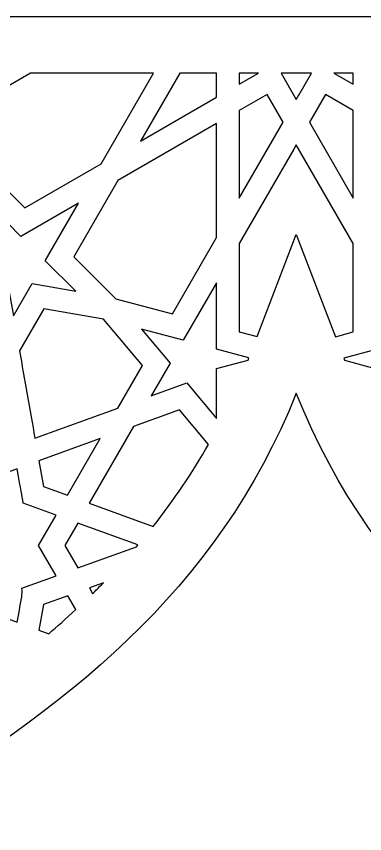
# Model space of a CAD drawing. Header units: millimetres. Extents: x -140 to 140, y -100 to 100.
# Drawn here: x -20.7 to 5.1, y 39.7 to 100.2 of the extents above; entities that cross this region are included whole.
import ezdxf

# ---------------------------------------------------------------- set-up
doc = ezdxf.new("R2010")
doc.units = ezdxf.units.MM
doc.header["$MEASUREMENT"] = 0
doc.layers.add('layer 1', color=7, linetype='Continuous')

msp = doc.modelspace()

# ---------------------------------------------------------------- linework, layer by layer
at = {"layer": 'layer 1', "color": 250}
for points, knots in [([(139.9702, 100.1536), (139.9702, 100.1536), (-139.8764, 100.1536), (-139.8764, 100.1536), (-139.8764, 100.1536), (-139.8764, 100.1536), (-139.8764, -99.8361), (-139.8764, -99.8361), (-139.8764, -99.8361), (-139.8764, -99.8361), (-98.0959, -99.8361), (-98.0959, -99.8361), (-98.0959, -99.8361), (-98.0959, -74.8269), (-98.6187, -74.0488), (-96.1485, -69.5582), (-96.1485, -69.5582), (-93.4787, -64.7051), (-88.4806, -61.3664), (-81.7478, -61.3664), (-81.7478, -61.3664), (-106.4026, -42.1954), (-103.5897, -3.5754), (-69.9403, 19.4906), (-69.9403, 19.4906), (-46.2943, 35.7001), (-11.4759, 43.137), (0.0469, 72.2761), (0.0469, 72.2761), (11.5556, 43.1821), (46.4287, 35.6733), (70.0377, 19.4889), (70.0377, 19.4889), (103.8267, -3.6759), (106.4394, -42.2398), (81.842, -61.3664), (81.842, -61.3664), (91.8654, -61.3664), (98.1897, -69.0139), (98.1897, -77.1568), (98.1897, -77.1568), (98.1897, -77.1568), (98.1897, -99.8361), (98.1897, -99.8361), (98.1897, -99.8361), (98.1897, -99.8361), (139.9702, -99.8361), (139.9702, -99.8361), (139.9702, -99.8361), (139.9702, -99.8361), (139.9702, 100.1536), (139.9702, 100.1536)], [0, 0, 0, 0, 0.0714286, 0.0714286, 0.0714286, 0.0714286, 0.1428571, 0.1428571, 0.1428571, 0.1428571, 0.2142857, 0.2142857, 0.2142857, 0.2142857, 0.2857143, 0.2857143, 0.2857143, 0.2857143, 0.3571429, 0.3571429, 0.3571429, 0.3571429, 0.4285714, 0.4285714, 0.4285714, 0.4285714, 0.5, 0.5, 0.5, 0.5, 0.5714286, 0.5714286, 0.5714286, 0.5714286, 0.6428571, 0.6428571, 0.6428571, 0.6428571, 0.7142857, 0.7142857, 0.7142857, 0.7142857, 0.7857143, 0.7857143, 0.7857143, 0.7857143, 0.8571429, 0.8571429, 0.8571429, 0.8571429, 1, 1, 1, 1]), ([(-14.3806, 89.2426), (-14.3806, 89.2426), (-20.0392, 85.9758), (-20.0392, 85.9758), (-20.0392, 85.9758), (-20.0392, 85.9758), (-23.1182, 89.0566), (-23.1182, 89.0566), (-23.1182, 89.0566), (-23.1182, 89.0566), (-24.2517, 93.273), (-24.2517, 93.273), (-24.2517, 93.273), (-24.2517, 93.273), (-19.6042, 95.9563), (-19.6042, 95.9563), (-19.6042, 95.9563), (-19.6042, 95.9563), (-10.5047, 95.9563), (-10.5047, 95.9563), (-10.5047, 95.9563), (-10.5047, 95.9563), (-14.3806, 89.2426), (-14.3806, 89.2426)], [0, 0, 0, 0, 0.1428571, 0.1428571, 0.1428571, 0.1428571, 0.2857143, 0.2857143, 0.2857143, 0.2857143, 0.4285714, 0.4285714, 0.4285714, 0.4285714, 0.5714286, 0.5714286, 0.5714286, 0.5714286, 0.7142857, 0.7142857, 0.7142857, 0.7142857, 1, 1, 1, 1]), ([(-11.4681, 90.9239), (-11.4681, 90.9239), (-8.563, 95.9563), (-8.563, 95.9563), (-8.563, 95.9563), (-8.563, 95.9563), (-5.8522, 95.9563), (-5.8522, 95.9563), (-5.8522, 95.9563), (-5.8522, 95.9563), (-5.8522, 94.1659), (-5.8522, 94.1659), (-5.8522, 94.1659), (-5.8522, 94.1659), (-11.4681, 90.9239), (-11.4681, 90.9239)], [0, 0, 0, 0, 0.2, 0.2, 0.2, 0.2, 0.4, 0.4, 0.4, 0.4, 0.6, 0.6, 0.6, 0.6, 1, 1, 1, 1]), ([(-4.1702, 95.1368), (-4.1702, 95.1368), (-4.1702, 95.9563), (-4.1702, 95.9563), (-4.1702, 95.9563), (-4.1702, 95.9563), (-2.7503, 95.9563), (-2.7503, 95.9563), (-2.7503, 95.9563), (-2.7503, 95.9563), (-4.1702, 95.1368), (-4.1702, 95.1368)], [0, 0, 0, 0, 0.25, 0.25, 0.25, 0.25, 0.5, 0.5, 0.5, 0.5, 1, 1, 1, 1]), ([(0.2335, 94.3116), (0.2335, 94.3116), (0.2335, 94.3543), (0.2335, 94.3543), (0.2335, 94.3543), (0.2335, 94.3543), (0.0402, 94.0121), (0.0402, 94.0121), (0.0402, 94.0121), (0.0402, 94.0121), (-1.082, 95.9563), (-1.082, 95.9563), (-1.082, 95.9563), (-1.082, 95.9563), (1.1829, 95.9563), (1.1829, 95.9563), (1.1829, 95.9563), (1.1829, 95.9563), (0.2335, 94.3116), (0.2335, 94.3116)], [0, 0, 0, 0, 0.1666667, 0.1666667, 0.1666667, 0.1666667, 0.3333333, 0.3333333, 0.3333333, 0.3333333, 0.5, 0.5, 0.5, 0.5, 0.6666667, 0.6666667, 0.6666667, 0.6666667, 1, 1, 1, 1]), ([(2.8208, 95.9563), (2.8208, 95.9563), (4.2637, 95.9563), (4.2637, 95.9563), (4.2637, 95.9563), (4.2637, 95.9563), (4.2637, 95.1234), (4.2637, 95.1234), (4.2637, 95.1234), (4.2637, 95.1234), (2.8208, 95.9563), (2.8208, 95.9563)], [0, 0, 0, 0, 0.25, 0.25, 0.25, 0.25, 0.5, 0.5, 0.5, 0.5, 1, 1, 1, 1]), ([(-4.1702, 86.7121), (-4.1702, 86.7121), (-4.1702, 93.1951), (-4.1702, 93.1951), (-4.1702, 93.1951), (-4.1702, 93.1951), (-2.1149, 94.3815), (-2.1149, 94.3815), (-2.1149, 94.3815), (-2.1149, 94.3815), (-0.9285, 92.3272), (-0.9285, 92.3272), (-0.9285, 92.3272), (-0.9285, 92.3272), (-4.1702, 86.7121), (-4.1702, 86.7121)], [0, 0, 0, 0, 0.2, 0.2, 0.2, 0.2, 0.4, 0.4, 0.4, 0.4, 0.6, 0.6, 0.6, 0.6, 1, 1, 1, 1]), ([(4.2637, 93.182), (4.2637, 93.182), (4.2637, 86.699), (4.2637, 86.699), (4.2637, 86.699), (4.2637, 86.699), (1.022, 92.3142), (1.022, 92.3142), (1.022, 92.3142), (1.022, 92.3142), (2.208, 94.3681), (2.208, 94.3681), (2.208, 94.3681), (2.208, 94.3681), (4.2637, 93.182), (4.2637, 93.182)], [0, 0, 0, 0, 0.2, 0.2, 0.2, 0.2, 0.4, 0.4, 0.4, 0.4, 0.6, 0.6, 0.6, 0.6, 1, 1, 1, 1]), ([(-13.3054, 79.2632), (-13.3054, 79.2632), (-16.4165, 82.3528), (-16.4165, 82.3528), (-16.4165, 82.3528), (-16.4165, 82.3528), (-13.1494, 88.0117), (-13.1494, 88.0117), (-13.1494, 88.0117), (-13.1494, 88.0117), (-5.8522, 92.2242), (-5.8522, 92.2242), (-5.8522, 92.2242), (-5.8522, 92.2242), (-5.8522, 83.7992), (-5.8522, 83.7992), (-5.8522, 83.7992), (-5.8522, 83.7992), (-9.119, 78.1403), (-9.119, 78.1403), (-9.119, 78.1403), (-9.119, 78.1403), (-13.3054, 79.2632), (-13.3054, 79.2632)], [0, 0, 0, 0, 0.1428571, 0.1428571, 0.1428571, 0.1428571, 0.2857143, 0.2857143, 0.2857143, 0.2857143, 0.4285714, 0.4285714, 0.4285714, 0.4285714, 0.5714286, 0.5714286, 0.5714286, 0.5714286, 0.7142857, 0.7142857, 0.7142857, 0.7142857, 1, 1, 1, 1]), ([(0.0494, 90.6357), (0.0494, 90.6357), (4.2637, 83.3356), (4.2637, 83.3356), (4.2637, 83.3356), (4.2637, 83.3356), (4.2637, 76.8015), (4.2637, 76.8015), (4.2637, 76.8015), (4.2637, 76.8015), (2.9489, 76.4494), (2.9489, 76.4494), (2.9489, 76.4494), (2.9489, 76.4494), (0.0469, 84.0045), (0.0469, 84.0045), (0.0469, 84.0045), (0.0469, 84.0045), (-2.8505, 76.4611), (-2.8505, 76.4611), (-2.8505, 76.4611), (-2.8505, 76.4611), (-4.1702, 76.8146), (-4.1702, 76.8146), (-4.1702, 76.8146), (-4.1702, 76.8146), (-4.1702, 83.3487), (-4.1702, 83.3487), (-4.1702, 83.3487), (-4.1702, 83.3487), (-0.1401, 90.3302), (-0.1401, 90.3302), (-0.1401, 90.3302), (-0.1401, 90.3302), (-0.1401, 90.315), (-0.1401, 90.315), (-0.1401, 90.315), (-0.1401, 90.315), (0.0494, 90.6357), (0.0494, 90.6357)], [0, 0, 0, 0, 0.0909091, 0.0909091, 0.0909091, 0.0909091, 0.1818182, 0.1818182, 0.1818182, 0.1818182, 0.2727273, 0.2727273, 0.2727273, 0.2727273, 0.3636364, 0.3636364, 0.3636364, 0.3636364, 0.4545455, 0.4545455, 0.4545455, 0.4545455, 0.5454545, 0.5454545, 0.5454545, 0.5454545, 0.6363636, 0.6363636, 0.6363636, 0.6363636, 0.7272727, 0.7272727, 0.7272727, 0.7272727, 0.8181818, 0.8181818, 0.8181818, 0.8181818, 1, 1, 1, 1]), ([(-18.518, 82.0755), (-18.518, 82.0755), (-16.25, 79.8093), (-16.25, 79.8093), (-16.25, 79.8093), (-16.25, 79.8093), (-19.4956, 80.3815), (-19.4956, 80.3815), (-19.4956, 80.3815), (-19.4956, 80.3815), (-20.8788, 77.9851), (-20.8788, 77.9851), (-20.8788, 77.9851), (-20.8788, 77.9851), (-21.3582, 80.705), (-21.3582, 80.705), (-21.3582, 80.705), (-21.3582, 80.705), (-24.7777, 81.3086), (-24.7777, 81.3086), (-24.7777, 81.3086), (-24.7777, 81.3086), (-21.5385, 83.1787), (-21.5385, 83.1787), (-21.5385, 83.1787), (-21.5385, 83.1787), (-22.2416, 85.8005), (-22.2416, 85.8005), (-22.2416, 85.8005), (-22.2416, 85.8005), (-20.3161, 83.874), (-20.3161, 83.874), (-20.3161, 83.874), (-20.3161, 83.874), (-16.0616, 86.3304), (-16.0616, 86.3304), (-16.0616, 86.3304), (-16.0616, 86.3304), (-18.518, 82.0755), (-18.518, 82.0755)], [0, 0, 0, 0, 0.0909091, 0.0909091, 0.0909091, 0.0909091, 0.1818182, 0.1818182, 0.1818182, 0.1818182, 0.2727273, 0.2727273, 0.2727273, 0.2727273, 0.3636364, 0.3636364, 0.3636364, 0.3636364, 0.4545455, 0.4545455, 0.4545455, 0.4545455, 0.5454545, 0.5454545, 0.5454545, 0.5454545, 0.6363636, 0.6363636, 0.6363636, 0.6363636, 0.7272727, 0.7272727, 0.7272727, 0.7272727, 0.8181818, 0.8181818, 0.8181818, 0.8181818, 1, 1, 1, 1]), ([(-9.2883, 74.4869), (-9.2883, 74.4869), (-11.4067, 77.0128), (-11.4067, 77.0128), (-11.4067, 77.0128), (-11.4067, 77.0128), (-8.3079, 76.1817), (-8.3079, 76.1817), (-8.3079, 76.1817), (-8.3079, 76.1817), (-5.8522, 80.4358), (-5.8522, 80.4358), (-5.8522, 80.4358), (-5.8522, 80.4358), (-5.8522, 75.5241), (-5.8522, 75.5241), (-5.8522, 75.5241), (-5.8522, 75.5241), (-3.4565, 74.8824), (-3.4565, 74.8824), (-3.4565, 74.8824), (-3.4565, 74.8824), (-3.5193, 74.7198), (-3.5193, 74.7198), (-3.5193, 74.7198), (-3.5193, 74.7198), (-5.8522, 74.0953), (-5.8522, 74.0953), (-5.8522, 74.0953), (-5.8522, 74.0953), (-5.8522, 70.3993), (-5.8522, 70.3993), (-5.8522, 70.3993), (-5.8522, 70.3993), (-8.0553, 73.025), (-8.0553, 73.025), (-8.0553, 73.025), (-8.0553, 73.025), (-10.6849, 72.0676), (-10.6849, 72.0676), (-10.6849, 72.0676), (-10.6849, 72.0676), (-9.2883, 74.4869), (-9.2883, 74.4869)], [0, 0, 0, 0, 0.0833333, 0.0833333, 0.0833333, 0.0833333, 0.1666667, 0.1666667, 0.1666667, 0.1666667, 0.25, 0.25, 0.25, 0.25, 0.3333333, 0.3333333, 0.3333333, 0.3333333, 0.4166667, 0.4166667, 0.4166667, 0.4166667, 0.5, 0.5, 0.5, 0.5, 0.5833333, 0.5833333, 0.5833333, 0.5833333, 0.6666667, 0.6666667, 0.6666667, 0.6666667, 0.75, 0.75, 0.75, 0.75, 0.8333333, 0.8333333, 0.8333333, 0.8333333, 1, 1, 1, 1]), ([(3.6188, 74.7053), (3.6188, 74.7053), (3.5553, 74.8707), (3.5553, 74.8707), (3.5553, 74.8707), (3.5553, 74.8707), (5.9454, 75.5107), (5.9454, 75.5107), (5.9454, 75.5107), (5.9454, 75.5107), (5.9454, 80.4228), (5.9454, 80.4228), (5.9454, 80.4228), (5.9454, 80.4228), (8.401, 76.1686), (8.401, 76.1686), (8.401, 76.1686), (8.401, 76.1686), (11.508, 77.0019), (11.508, 77.0019), (11.508, 77.0019), (11.508, 77.0019), (9.3867, 74.4725), (9.3867, 74.4725), (9.3867, 74.4725), (9.3867, 74.4725), (10.7643, 72.0849), (10.7643, 72.0849), (10.7643, 72.0849), (9.0939, 72.6934), (8.7916, 72.8024), (8.153, 73.0331), (8.153, 73.0331), (8.153, 73.0331), (5.9454, 70.4025), (5.9454, 70.4025), (5.9454, 70.4025), (5.9454, 70.4025), (5.9454, 74.0823), (5.9454, 74.0823), (5.9454, 74.0823), (5.9454, 74.0823), (3.6188, 74.7053), (3.6188, 74.7053)], [0, 0, 0, 0, 0.0833333, 0.0833333, 0.0833333, 0.0833333, 0.1666667, 0.1666667, 0.1666667, 0.1666667, 0.25, 0.25, 0.25, 0.25, 0.3333333, 0.3333333, 0.3333333, 0.3333333, 0.4166667, 0.4166667, 0.4166667, 0.4166667, 0.5, 0.5, 0.5, 0.5, 0.5833333, 0.5833333, 0.5833333, 0.5833333, 0.6666667, 0.6666667, 0.6666667, 0.6666667, 0.75, 0.75, 0.75, 0.75, 0.8333333, 0.8333333, 0.8333333, 0.8333333, 1, 1, 1, 1]), ([(-18.6284, 78.5209), (-18.6284, 78.5209), (-14.2138, 77.7427), (-14.2138, 77.7427), (-14.2138, 77.7427), (-14.2138, 77.7427), (-11.333, 74.3084), (-11.333, 74.3084), (-11.333, 74.3084), (-11.333, 74.3084), (-13.142, 71.1729), (-13.142, 71.1729), (-13.142, 71.1729), (-13.142, 71.1729), (-19.2832, 68.9374), (-19.2832, 68.9374), (-19.2832, 68.9374), (-19.6473, 70.999), (-20.0632, 73.3602), (-20.4237, 75.4098), (-20.4237, 75.4098), (-20.4237, 75.4098), (-18.6284, 78.5209), (-18.6284, 78.5209)], [0, 0, 0, 0, 0.1428571, 0.1428571, 0.1428571, 0.1428571, 0.2857143, 0.2857143, 0.2857143, 0.2857143, 0.4285714, 0.4285714, 0.4285714, 0.4285714, 0.5714286, 0.5714286, 0.5714286, 0.5714286, 0.7142857, 0.7142857, 0.7142857, 0.7142857, 1, 1, 1, 1]), ([(-11.9916, 69.8024), (-11.9916, 69.8024), (-8.5863, 71.042), (-8.5863, 71.042), (-8.5863, 71.042), (-8.5863, 71.042), (-6.44, 68.4848), (-6.44, 68.4848), (-6.44, 68.4848), (-7.6228, 66.4041), (-9.0008, 64.364), (-10.5378, 62.417), (-10.5378, 62.417), (-10.5378, 62.417), (-15.2636, 64.1354), (-15.2636, 64.1354), (-15.2636, 64.1354), (-15.2636, 64.1354), (-11.9916, 69.8024), (-11.9916, 69.8024)], [0, 0, 0, 0, 0.1666667, 0.1666667, 0.1666667, 0.1666667, 0.3333333, 0.3333333, 0.3333333, 0.3333333, 0.5, 0.5, 0.5, 0.5, 0.6666667, 0.6666667, 0.6666667, 0.6666667, 1, 1, 1, 1]), ([(-18.6542, 65.3701), (-18.6542, 65.3701), (-18.9865, 67.256), (-18.9865, 67.256), (-18.9865, 67.256), (-18.9865, 67.256), (-14.4501, 68.9074), (-14.4501, 68.9074), (-14.4501, 68.9074), (-14.4501, 68.9074), (-16.8674, 64.7203), (-16.8674, 64.7203), (-16.8674, 64.7203), (-16.8674, 64.7203), (-18.6542, 65.3701), (-18.6542, 65.3701)], [0, 0, 0, 0, 0.2, 0.2, 0.2, 0.2, 0.4, 0.4, 0.4, 0.4, 0.6, 0.6, 0.6, 0.6, 1, 1, 1, 1]), ([(-20.5906, 55.3194), (-20.5906, 55.3194), (-23.0237, 56.2056), (-23.0237, 56.2056), (-23.0237, 56.2056), (-23.0237, 56.2056), (-25.0056, 54.543), (-25.0056, 54.543), (-25.0056, 54.543), (-25.0056, 54.543), (-26.2996, 56.7831), (-26.2996, 56.7831), (-26.2996, 56.7831), (-26.2996, 56.7831), (-28.889, 56.7831), (-28.889, 56.7831), (-28.889, 56.7831), (-28.889, 56.7831), (-28.4378, 59.3309), (-28.4378, 59.3309), (-28.4378, 59.3309), (-28.4378, 59.3309), (-30.4218, 60.9971), (-30.4218, 60.9971), (-30.4218, 60.9971), (-30.4218, 60.9971), (-28.4381, 62.6593), (-28.4381, 62.6593), (-28.4381, 62.6593), (-28.4381, 62.6593), (-28.8876, 65.2082), (-28.8876, 65.2082), (-28.8876, 65.2082), (-28.8876, 65.2082), (-26.3148, 65.2082), (-26.3148, 65.2082), (-26.3148, 65.2082), (-26.3148, 65.2082), (-25.0155, 67.4578), (-25.0155, 67.4578), (-25.0155, 67.4578), (-25.0155, 67.4578), (-23.0233, 65.7881), (-23.0233, 65.7881), (-23.0233, 65.7881), (-23.0233, 65.7881), (-20.5913, 66.6725), (-20.5913, 66.6725), (-20.5913, 66.6725), (-20.2953, 64.988), (-20.265, 64.8219), (-20.1404, 64.1213), (-20.1404, 64.1213), (-20.1404, 64.1213), (-17.7218, 63.2418), (-17.7218, 63.2418), (-17.7218, 63.2418), (-17.7218, 63.2418), (-19.0105, 61.0083), (-19.0105, 61.0083), (-19.0105, 61.0083), (-19.0105, 61.0083), (-17.7105, 58.7544), (-17.7105, 58.7544), (-17.7105, 58.7544), (-17.7105, 58.7544), (-20.2382, 57.8362), (-20.2382, 57.8362), (-20.2382, 57.8362), (-20.235, 57.2167), (-20.1817, 57.6227), (-20.5906, 55.3194)], [0, 0, 0, 0, 0.0526316, 0.0526316, 0.0526316, 0.0526316, 0.1052632, 0.1052632, 0.1052632, 0.1052632, 0.1578947, 0.1578947, 0.1578947, 0.1578947, 0.2105263, 0.2105263, 0.2105263, 0.2105263, 0.2631579, 0.2631579, 0.2631579, 0.2631579, 0.3157895, 0.3157895, 0.3157895, 0.3157895, 0.3684211, 0.3684211, 0.3684211, 0.3684211, 0.4210526, 0.4210526, 0.4210526, 0.4210526, 0.4736842, 0.4736842, 0.4736842, 0.4736842, 0.5263158, 0.5263158, 0.5263158, 0.5263158, 0.5789474, 0.5789474, 0.5789474, 0.5789474, 0.6315789, 0.6315789, 0.6315789, 0.6315789, 0.6842105, 0.6842105, 0.6842105, 0.6842105, 0.7368421, 0.7368421, 0.7368421, 0.7368421, 0.7894737, 0.7894737, 0.7894737, 0.7894737, 0.8421053, 0.8421053, 0.8421053, 0.8421053, 0.8947368, 0.8947368, 0.8947368, 0.8947368, 1, 1, 1, 1]), ([(-11.6681, 61.0387), (-11.7225, 60.9752), (-11.6551, 61.0542), (-11.775, 60.9142), (-11.775, 60.9142), (-11.775, 60.9142), (-16.1057, 59.3383), (-16.1057, 59.3383), (-16.1057, 59.3383), (-16.1057, 59.3383), (-17.0695, 61.0087), (-17.0695, 61.0087), (-17.0695, 61.0087), (-17.0695, 61.0087), (-16.117, 62.6579), (-16.117, 62.6579), (-16.117, 62.6579), (-16.117, 62.6579), (-11.6681, 61.0387), (-11.6681, 61.0387)], [0, 0, 0, 0, 0.1666667, 0.1666667, 0.1666667, 0.1666667, 0.3333333, 0.3333333, 0.3333333, 0.3333333, 0.5, 0.5, 0.5, 0.5, 0.6666667, 0.6666667, 0.6666667, 0.6666667, 1, 1, 1, 1]), ([(-15.252, 57.8594), (-15.252, 57.8594), (-14.2219, 58.2345), (-14.2219, 58.2345), (-14.2219, 58.2345), (-14.5902, 57.8552), (-14.8012, 57.6503), (-15.0132, 57.4456), (-15.0132, 57.4456), (-15.0132, 57.4456), (-15.252, 57.8594), (-15.252, 57.8594)], [0, 0, 0, 0, 0.25, 0.25, 0.25, 0.25, 0.5, 0.5, 0.5, 0.5, 1, 1, 1, 1]), ([(-16.8568, 57.2752), (-16.8568, 57.2752), (-16.2684, 56.2564), (-16.2684, 56.2564), (-16.2684, 56.2564), (-16.9848, 55.5914), (-17.6393, 55.0062), (-18.2633, 54.4724), (-18.2633, 54.4724), (-18.2633, 54.4724), (-18.9862, 54.7356), (-18.9862, 54.7356), (-18.9862, 54.7356), (-18.9862, 54.7356), (-18.6535, 56.623), (-18.6535, 56.623), (-18.6535, 56.623), (-18.6535, 56.623), (-16.8568, 57.2752), (-16.8568, 57.2752)], [0, 0, 0, 0, 0.1666667, 0.1666667, 0.1666667, 0.1666667, 0.3333333, 0.3333333, 0.3333333, 0.3333333, 0.5, 0.5, 0.5, 0.5, 0.6666667, 0.6666667, 0.6666667, 0.6666667, 1, 1, 1, 1])]:
    msp.add_open_spline(points, degree=3, knots=knots, dxfattribs=at)

doc.saveas('drawing.dxf')
